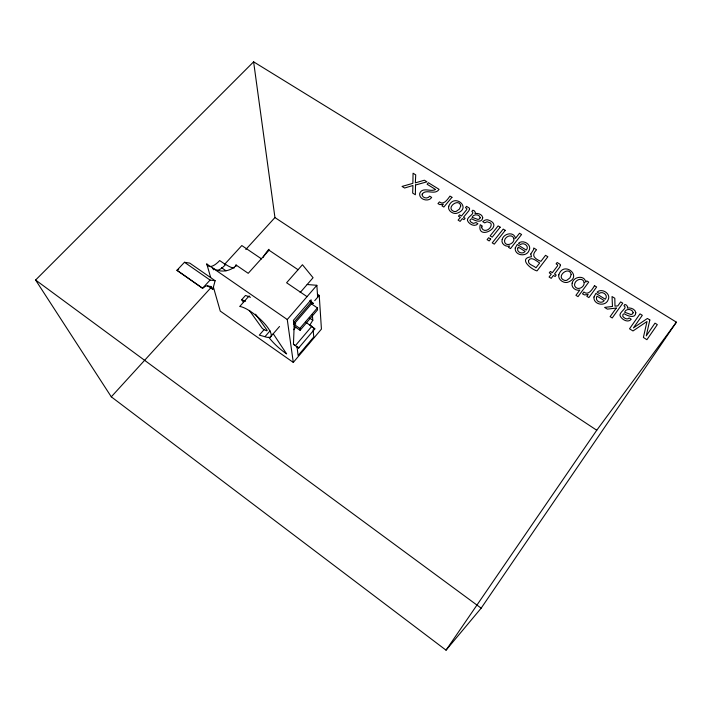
<?xml version="1.0" encoding="UTF-8"?>
<svg xmlns="http://www.w3.org/2000/svg" width="712" height="712" viewBox="0 0 712 712"><rect width="100%" height="100%" fill="white"/><g stroke="black" fill="none" stroke-linecap="round" stroke-linejoin="round"><path stroke-width="1.07" d="M305.617 322.038L314.855 328.882L298.675 347.981L293.451 344.297L294.154 326.203L293.397 320.356L311.108 299.779L311.447 303.873L293.905 324.298L299.868 328.41L300.09 330.306L294.154 326.203M212.763 289.383L215.122 280.715L189.775 263.12L184.479 262.274L176.941 270.32L202.573 288.253L205.99 285.877L211.09 286.491L212.763 289.383L207.379 285.628M312.337 314.722L312.799 320.249L309.907 324.983L314.855 328.882M481.161 608.164L676.4 322.171L253.614 61.828L35.6 280.03L111.286 396.824L446.041 650.172L481.161 608.164L35.6 280.03M446.041 650.172L596.754 430.244L676.4 322.171M213.377 287.007L220.257 311.091L293.3 362.417L321.432 329.095L319.234 295.409L317.427 294.19M311.829 326.301L295.391 345.649L293.451 344.297M298.871 347.741L296.762 346.646L298.675 347.981M299.868 328.41L317.392 307.913L311.447 303.873M300.09 330.306L317.516 309.898L317.392 307.913M314.74 300.651L319.234 295.409M293.593 329.709L295.747 327.208M311.304 302.084L293.682 322.58L295.783 324.031L293.62 322.1M270.364 337.07L279.505 326.505M293.3 362.417L287.265 319.528L316.849 285.298L307.157 284.515M266.849 330.849L264.018 329.7L259.284 335.138L264.98 336.687L270.062 330.822M300.144 292.587L313.066 277.716L302.44 264.739L286.598 282.762L307.041 296.646M243.575 302.413L241.662 299.752L245.524 295.427L250.464 297.287M249.147 295.898L239.722 306.48A22.464 6.364 41.1 0 1 265.754 325.001A22.464 6.364 41.1 0 1 264.98 336.687M262.995 257.593A17.284 6.337 -56.4 0 1 263.849 256.115L264.775 254.656A17.284 6.337 -56.4 0 1 268.896 249.28L269.047 250.215L248.212 273.319L235.823 264.846A16.207 5.002 42.6 0 1 235.868 266.582M111.286 396.824L211.428 287.141M245.8 249.485L274.948 217.56L253.614 61.828M215.122 280.715L210.076 280.065L202.573 288.253L176.923 270.293L178.676 269.18M224.422 264.535L241.822 245.551L261.58 258.937M241.662 299.752L245.604 301.256M274.948 217.56L596.754 430.244M269.047 250.215L298.061 269.723M311.269 301.585L313.396 303.508L309.56 300.9M309.364 317.899L312.799 320.249M217.48 270.409A16.625 6.791 -55.9 0 0 225.562 264.606L219.679 260.565A16.59 6.897 -55.9 0 1 209.39 266.493M221.521 267.703L226.033 270.809M210.681 277.582L206.791 263.965L287.265 319.528M210.076 280.065L184.479 262.274M264.018 329.7L262.123 328.17L249.333 310.405M255.581 314.197L267.142 330.341M273.203 333.714L286.616 353.909A25.694 7.405 40.4 0 1 268.753 337.194M225.562 264.606L225.482 264.286A16.207 5.002 42.6 0 0 234.382 267.863M296.966 346.406L298.114 355.502L313.752 336.998L313.129 329.674M316.849 285.298L317.668 297.233M213.734 269.812A16.625 6.791 -55.9 0 1 212.781 268.104A16.714 14.445 -10.4 0 0 236.348 265.202M208.5 266.208A16.59 6.897 -55.9 0 1 206.791 263.965M415.532 185.004L415.363 194.759L412.666 193.068L412.933 185.503L404.603 188.021L402.049 186.428L412.862 183.349L413.067 173.221L415.719 174.858L415.363 182.868L424.361 180.216L426.951 181.827L415.532 185.004M635.825 312.764C635.424 319.074 627.308 315.834 624.202 313.725L622.938 314.446L622.778 316.288C624.095 318.157 627.272 320.169 629.177 317.952L631.232 319.234C628.091 323.337 621.683 319.519 620.063 315.781C618.835 311.981 628.251 308.056 623.952 305.768L624.896 304.433L626.533 305.19L627.699 306.863L627.37 308.091C630.69 307.442 635.22 309.07 635.825 312.764M481.81 226.977L481.775 227.991C483.955 233.064 491.031 229.326 491.191 224.876A2.999 2.545 10.5 0 0 490.319 222.9L487.106 221.761L484.685 222.865L482.727 221.646L484.694 220.311A4.984 4.236 10.4 0 1 487.773 219.857C506.277 225.615 476.328 241.938 480.235 224.725L482.193 225.944L481.81 226.977M422.198 194.109L422.154 195.266C423.204 198.434 427.841 198.977 429.674 196.174L431.668 197.42C428.455 202.573 418.487 199.351 419.751 193.281C422.501 186.651 430.805 192.258 435.593 189.508L427.111 184.239L428.401 182.726L439.073 189.339C434.97 195.747 425.99 188.386 422.198 194.109M584.178 282.477C584.703 287.532 577.014 291.11 574.7 285.913C573.338 280.448 582.496 276.131 584.178 282.477M513.957 238.751C514.58 244.385 504.221 247.42 504.532 240.576C505.191 236.126 512.489 233.509 513.957 238.751M593.959 297.046C593.185 304.798 605.609 307.023 608.164 299.761C611.261 293.602 601.836 287.782 597.092 292.089L599.21 293.406C602.681 290.692 608.733 295.4 605.316 299.245L595.891 293.388L593.959 297.046M482.745 217.819C481.935 223.568 474.601 220.675 471.558 218.7L469.876 220.204L470.668 221.886L473.284 223.399L476.025 222.571L477.912 223.737C474.886 227.386 468.897 224.227 467.464 220.578C466.556 216.964 475.83 213.653 471.851 211.419L472.848 210.2L474.361 210.885L475.367 212.425L474.975 213.547C477.983 212.959 482.371 214.321 482.745 217.819M515.239 247.99C514.322 255.581 526.426 257.388 529.025 250.588C532.318 244.625 523.035 239.125 518.478 243.255L520.499 244.519C523.854 241.893 529.79 246.414 526.257 250.09L517.25 244.492L515.239 247.99M558.813 274.832C558.039 277.965 560.54 280.822 563.299 281.916A6.203 5.304 17.5 0 0 567.455 282.353C583.591 276.95 563.726 260.04 558.813 274.832M560.389 265.202L559.694 267.142L554.497 274.013L556.197 275.072L555.12 276.505L553.42 275.446L551.213 278.356L549.077 277.021L551.284 274.111L549.281 272.865L550.367 271.432L552.361 272.687L557.487 265.914L557.594 264.917L556.099 263.876L557.14 262.505L559.979 264.259L560.389 265.202M571.193 274.494L570.001 277.822L566.894 280.243A3.435 2.937 17.5 0 1 564.109 280.199C555.351 276.674 569.111 265.336 571.193 274.494M530.796 254.006L531.455 256.774C517.82 258.18 531.01 269.394 537.026 270.907L547.857 256.756L545.543 255.323L540.915 261.357C534.347 258.643 530.876 255.412 536.554 249.752L533.742 248.007L533.573 249.636L530.796 254.006M572.163 283.127C570.855 287.399 575.857 291.172 579.817 290.051L575.928 295.32L578.011 296.628L588.726 282.085L586.759 280.866L585.762 282.21C584.694 274.69 573.436 276.487 572.163 283.127M448.747 206.257C447.821 209.15 450.144 211.909 452.734 212.888A5.936 5.037 7.8 0 0 456.73 213.297C472.688 208.287 454.087 192.374 448.747 206.257M596.531 297.367C595.214 301.541 601.889 304.14 604.23 300.633L597.074 296.183L596.531 297.367M469.6 208.91L468.843 210.752L463.494 217.267L465.105 218.273L463.993 219.625L462.382 218.62L460.112 221.379L458.092 220.115L460.361 217.356L458.457 216.172L459.578 214.819L461.474 216.003L466.752 209.595L466.894 208.643L465.479 207.655L466.547 206.364L469.244 208.02L469.6 208.91M502.183 239.481C500.75 243.673 505.725 247.304 509.561 245.996L508.502 247.34L510.504 248.586L521.576 234.506L519.52 233.242L515.479 238.369C514.126 231.178 503.607 233.278 502.183 239.481M460.753 205.937L459.436 209.052L456.303 211.322A3.284 2.795 7.8 0 1 453.606 211.277C445.401 207.842 459.035 197.384 460.753 205.937M649.842 319.964L646.265 335.877L654.987 323.15L657.327 324.61L646.914 339.686L643.381 337.47L647.003 321.504L632.995 330.964L629.524 328.793L640.008 313.867L642.322 315.3L633.449 327.867L647.413 318.46L649.842 319.964M517.731 248.292C516.316 252.368 522.884 254.727 525.144 251.416L518.309 247.162L517.731 248.292M528.482 260.663C527.592 264.739 533.982 265.549 535.976 267.801L539.687 262.959C536.893 261.464 531.027 255.661 528.482 260.663M633.199 312.773L631.989 314.321L630.796 314.464L624.602 312.212C625.875 308.118 632.541 308.839 633.199 312.773M480.235 217.828L478.971 219.243L477.814 219.376L472.047 217.311C473.4 213.716 479.683 214.054 480.235 217.828M616.272 308.056L610.122 316.653L612.222 317.97L622.778 303.187L620.677 301.888L617.802 305.911L614.981 306.151L614.812 298.257L612.035 296.539L612.462 306.472L604.613 307.397L607.389 309.133L616.272 308.056M594.484 285.654C592.58 288.974 588.423 296.023 583.893 292L582.514 293.878L584.516 294.919L588.183 294.465L586.83 296.308L588.877 297.58L596.629 286.989L594.484 285.654M505.253 230.359L494.279 244.154L492.232 242.872L503.215 229.095L505.253 230.359M490.71 239.036L489.171 240.95L487.097 239.659L488.637 237.737L490.71 239.036M500.171 227.199L492.206 237.158L490.132 235.868L498.097 225.918L500.171 227.199M451.951 197.313L443.834 207.041L441.956 205.866L443.362 204.184L439.82 204.602L437.969 203.641L439.411 201.914C443.718 205.643 447.83 199.022 449.975 196.094L451.951 197.313"/></g></svg>
